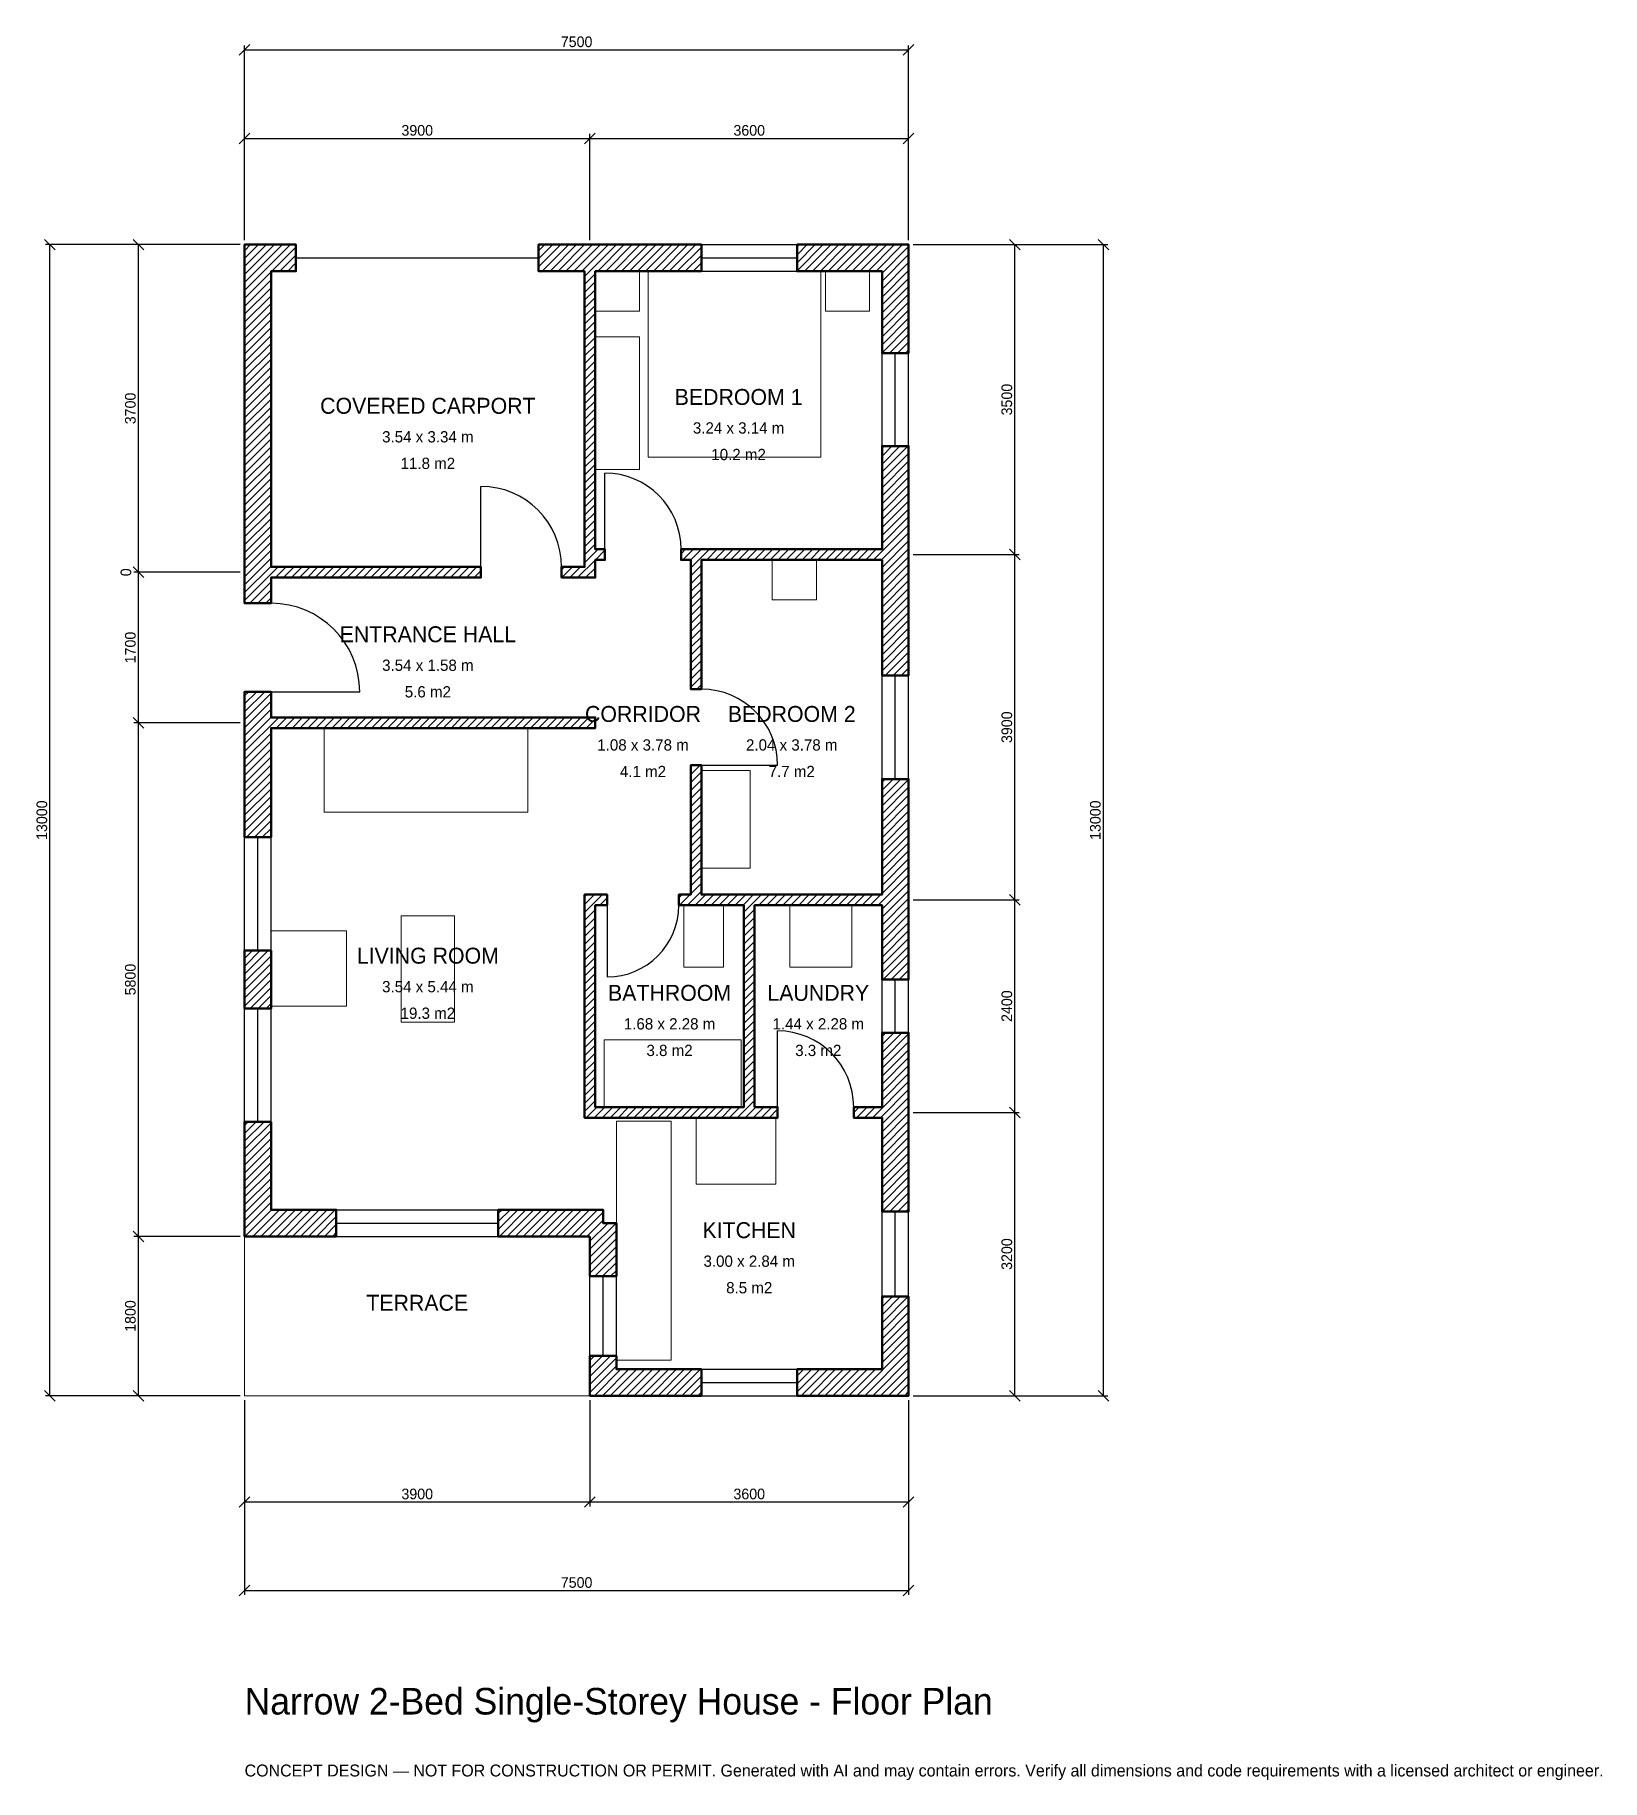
# Model space of a CAD drawing. Header units: millimetres. Extents: x -2369 to 15333, y -4341 to 15369.
import ezdxf
from ezdxf.enums import TextEntityAlignment as Align

# ---------------------------------------------------------------- set-up
doc = ezdxf.new("R2010")
doc.units = ezdxf.units.MM
doc.linetypes.add('DASHED', pattern=[1.524, 1.27, -0.254])
for name, color, linetype, lineweight in [('A-ANNO-DIMS', 1, 'Continuous', 13), ('A-ANNO-TEXT', 7, 'Continuous', 18), ('A-AREA-IDEN', 7, 'Continuous', 18), ('A-DOOR', 2, 'Continuous', 25), ('A-FLOR-FIXT', 9, 'Continuous', 13), ('A-FURN', 9, 'Continuous', 13), ('A-GLAZ', 4, 'Continuous', 25), ('A-SITE-PAVE', 8, 'Continuous', 13), ('A-WALL', 7, 'Continuous', 50), ('A-WALL-PATT', 8, 'Continuous', 13)]:
    doc.layers.add(name, color=color, linetype=linetype, lineweight=lineweight)
doc.dimstyles.new('PLAN', dxfattribs={"dimtxt": 120, "dimasz": 80, "dimexe": 50, "dimexo": 50, "dimgap": 30, "dimtad": 1, "dimdec": 0, "dimtsz": 60, "dimcen": 2.5, "dimclrd": 1, "dimclre": 1, "dimazin": 3, "dimtfac": 1, "dimtmove": 0, "dimatfit": 3})

msp = doc.modelspace()

# ---------------------------------------------------------------- hatches: boundary and pattern name
at = {"layer": 'A-WALL-PATT'}
h = msp.add_hatch(dxfattribs=at)
h.set_pattern_fill('ANSI31', color=8, scale=20)
h.paths.add_polyline_path([(3899.999, 300), (3900, 300), (3900, 450), (4200, 450), (4200, 300), (5160, 300), (5160, 0), (4200, 0), (4200, -0.001), (3900, -0.001), (3900, 0), (3899.999, 0), (3899.999, 300)])
h.paths.add_polyline_path([(3900, 1800), (2865, 1800), (2865, 2100), (4050, 2100), (4050, 1950), (4200, 1950), (4200, 1350), (3900, 1350), (3900, 1800)])
h.paths.add_polyline_path([(300, 1800), (300, 1799.999), (0, 1799.999), (0, 1800), (-0.001, 1800), (-0.001, 2100), (0, 2100), (0, 3093.3333), (300, 3093.3333), (300, 2100), (1035, 2100), (1035, 1800), (300, 1800)])
h.paths.add_polyline_path([(0, 5026.6667), (300, 5026.6667), (300, 4373.3333), (0, 4373.3333), (0, 5026.6667)])
h.paths.add_polyline_path([(0, 7450), (0, 7540), (-0.001, 7540), (-0.001, 7660), (0, 7660), (0, 7750), (0, 7950), (300, 7950), (300, 7750), (300, 7660), (3960, 7660), (3960, 7540), (300, 7540), (300, 7450), (300, 6306.6667), (0, 6306.6667), (0, 7450)])
h.paths.add_polyline_path([(0, 9150), (0, 9240), (-0.001, 9240), (-0.001, 9360), (0, 9360), (0, 9450), (0, 12700), (-0.001, 12700), (-0.001, 13000), (0, 13000), (0, 13000.001), (300, 13000.001), (300, 13000), (580, 13000), (580, 12700), (300, 12700), (300, 9450), (300, 9360), (2670, 9360), (2670, 9240), (300, 9240), (300, 9150), (300, 8950), (0, 8950), (0, 9150)])
h.paths.add_polyline_path([(3750, 13000), (3840, 13000), (3840, 13000.001), (3960, 13000.001), (3960, 13000), (4050, 13000), (5160, 13000), (5160, 12700), (4050, 12700), (3960, 12700), (3960, 9560), (4070, 9560), (4070, 9440), (3960, 9440), (3960, 9360), (3960, 9240), (3960, 9240), (3580, 9240), (3580, 9360), (3840, 9360), (3840, 9440), (3840, 9560), (3840, 12700), (3750, 12700), (3320, 12700), (3320, 13000), (3750, 13000)])
h.paths.add_polyline_path([(7200, 13000), (7200, 13000.001), (7500, 13000.001), (7500, 13000), (7500.001, 13000), (7500.001, 12700), (7500, 12700), (7500, 11775), (7200, 11775), (7200, 12700), (6240, 12700), (6240, 13000), (7200, 13000)])
h.paths.add_polyline_path([(7500, 9650), (7500, 9560), (7500.001, 9560), (7500.001, 9440), (7500, 9440), (7500, 9350), (7500, 8135), (7200, 8135), (7200, 9350), (7200, 9440), (5160, 9440), (5160, 7980), (5040, 7980), (5040, 9440), (4930, 9440), (4930, 9560), (5040, 9560), (5160, 9560), (7200, 9560), (7200, 9650), (7200, 10725), (7500, 10725), (7500, 9650)])
h.paths.add_polyline_path([(7500, 5750), (7500, 5660), (7500.001, 5660), (7500.001, 5540), (7500, 5540), (7500, 5450), (7500, 4700), (7200, 4700), (7200, 5450), (7200, 5540), (5760, 5540), (5760, 3260), (6020, 3260), (6020, 3140), (5760, 3140), (5640, 3140), (3960, 3140), (3840, 3140), (3840, 3260), (3840, 5540), (3840, 5660), (3960, 5660), (4095, 5660), (4095, 5540), (3960, 5540), (3960, 3260), (5640, 3260), (5640, 5540), (5160, 5540), (5040, 5540), (4905, 5540), (4905, 5660), (5040, 5660), (5040, 7120), (5160, 7120), (5160, 5660), (5640, 5660), (5760, 5660), (7200, 5660), (7200, 5750), (7200, 6965), (7500, 6965), (7500, 5750)])
h.paths.add_polyline_path([(7500, 3350), (7500, 3260), (7500.001, 3260), (7500.001, 3140), (7500, 3140), (7500, 3050), (7500, 2080), (7200, 2080), (7200, 3050), (7200, 3140), (6880, 3140), (6880, 3260), (7200, 3260), (7200, 3350), (7200, 4100), (7500, 4100), (7500, 3350)])
h.paths.add_polyline_path([(7500, 300), (7500.001, 300), (7500.001, 0), (7500, 0), (7500, -0.001), (7200, -0.001), (7200, 0), (6240, 0), (6240, 300), (7200, 300), (7200, 1120), (7500, 1120), (7500, 300)])

# ---------------------------------------------------------------- linework, layer by layer
at = {"layer": 'A-DOOR', "linetype": 'DASHED'}
msp.add_line((580, 12850), (3320, 12850), dxfattribs=at)
at = {"layer": 'A-DOOR'}
for p, q in [((2670, 9360), (2670, 10270)), ((4070, 9560), (4070, 10420)), ((300, 7950), (1300, 7950)), ((5160, 7120), (6020, 7120)), ((4095, 5540), (4095, 4730)), ((6020, 3260), (6020, 4120))]:
    msp.add_line(p, q, dxfattribs=at)
for centre, radius, start, end in [((2670, 9360), 910, 0, 90), ((4070, 9560), 860, 0, 90), ((300, 7950), 1000, 0, 90), ((5160, 7120), 860, 0, 90), ((4095, 5540), 810, 270, 360), ((6020, 3260), 860, 0, 90)]:
    msp.add_arc(centre, radius, start, end, dxfattribs=at)
at = {"layer": 'A-FLOR-FIXT'}
for points in [[(4960, 4840), (5410, 4840), (5410, 5540), (4960, 5540)], [(4060, 3260), (5610, 3260), (5610, 4020), (4060, 4020)], [(4200, 400), (4820, 400), (4820, 3100), (4200, 3100)]]:
    msp.add_lwpolyline(points, close=True, dxfattribs=at)
at = {"layer": 'A-FURN'}
for points in [[(3960, 12250), (4460, 12250), (4460, 12700), (3960, 12700)], [(4560, 10600), (6510, 10600), (6510, 12700), (4560, 12700)], [(6560, 12250), (7060, 12250), (7060, 12700), (6560, 12700)], [(3960, 10460), (4460, 10460), (4460, 11960), (3960, 11960)], [(5960, 8990), (6460, 8990), (6460, 9440), (5960, 9440)], [(900, 6590), (3200, 6590), (3200, 7540), (900, 7540)], [(5160, 5960), (5710, 5960), (5710, 7060), (5160, 7060)], [(6160, 4840), (6860, 4840), (6860, 5540), (6160, 5540)], [(1770, 4220), (2370, 4220), (2370, 5420), (1770, 5420)], [(300, 4400), (1150, 4400), (1150, 5250), (300, 5250)], [(5100, 2390), (6000, 2390), (6000, 3140), (5100, 3140)]]:
    msp.add_lwpolyline(points, close=True, dxfattribs=at)
at = {"layer": 'A-GLAZ'}
for p, q in [((5160, 13000), (6240, 13000)), ((5160, 12850), (6240, 12850)), ((5160, 12700), (6240, 12700)), ((7200, 10725), (7200, 11775)), ((7350, 10725), (7350, 11775)), ((7500, 10725), (7500, 11775)), ((7200, 6965), (7200, 8135)), ((7350, 6965), (7350, 8135)), ((7500, 6965), (7500, 8135)), ((0, 5026.6667), (0, 6306.6667)), ((150, 5026.6667), (150, 6306.6667)), ((300, 5026.6667), (300, 6306.6667)), ((7200, 4100), (7200, 4700)), ((7350, 4100), (7350, 4700)), ((7500, 4100), (7500, 4700)), ((0, 3093.3333), (0, 4373.3333)), ((150, 3093.3333), (150, 4373.3333)), ((300, 3093.3333), (300, 4373.3333)), ((1035, 2100), (2865, 2100)), ((7200, 1120), (7200, 2080)), ((7350, 1120), (7350, 2080)), ((7500, 1120), (7500, 2080)), ((1035, 1950), (2865, 1950)), ((1035, 1800), (2865, 1800)), ((3900, 450), (3900, 1350)), ((4050, 450), (4050, 1350)), ((4200, 450), (4200, 1350)), ((5160, 300), (6240, 300)), ((5160, 150), (6240, 150)), ((5160, 0), (6240, 0))]:
    msp.add_line(p, q, dxfattribs=at)
at = {"layer": 'A-SITE-PAVE', "linetype": 'DASHED'}
msp.add_lwpolyline([(0, 0), (3900, 0), (3900, 1800), (0, 1800)], close=True, dxfattribs=at)
at = {"layer": 'A-WALL'}
for points in [[(0, 9150), (0, 9240), (-0.001, 9240), (-0.001, 9360), (0, 9360), (0, 9450), (0, 12700), (-0.001, 12700), (-0.001, 13000), (0, 13000), (0, 13000.001), (300, 13000.001), (300, 13000), (580, 13000), (580, 12700), (300, 12700), (300, 9450), (300, 9360), (2670, 9360), (2670, 9240), (300, 9240), (300, 9150), (300, 8950), (0, 8950), (0, 9150)], [(3750, 13000), (3840, 13000), (3840, 13000.001), (3960, 13000.001), (3960, 13000), (4050, 13000), (5160, 13000), (5160, 12700), (4050, 12700), (3960, 12700), (3960, 9560), (4070, 9560), (4070, 9440), (3960, 9440), (3960, 9360), (3960, 9240), (3960, 9240), (3580, 9240), (3580, 9360), (3840, 9360), (3840, 9440), (3840, 9560), (3840, 12700), (3750, 12700), (3320, 12700), (3320, 13000), (3750, 13000)], [(7200, 13000), (7200, 13000.001), (7500, 13000.001), (7500, 13000), (7500.001, 13000), (7500.001, 12700), (7500, 12700), (7500, 11775), (7200, 11775), (7200, 12700), (6240, 12700), (6240, 13000), (7200, 13000)], [(7500, 9650), (7500, 9560), (7500.001, 9560), (7500.001, 9440), (7500, 9440), (7500, 9350), (7500, 8135), (7200, 8135), (7200, 9350), (7200, 9440), (5160, 9440), (5160, 7980), (5040, 7980), (5040, 9440), (4930, 9440), (4930, 9560), (5040, 9560), (5160, 9560), (7200, 9560), (7200, 9650), (7200, 10725), (7500, 10725), (7500, 9650)], [(0, 7450), (0, 7540), (-0.001, 7540), (-0.001, 7660), (0, 7660), (0, 7750), (0, 7950), (300, 7950), (300, 7750), (300, 7660), (3960, 7660), (3960, 7540), (300, 7540), (300, 7450), (300, 6306.6667), (0, 6306.6667), (0, 7450)], [(7500, 5750), (7500, 5660), (7500.001, 5660), (7500.001, 5540), (7500, 5540), (7500, 5450), (7500, 4700), (7200, 4700), (7200, 5450), (7200, 5540), (5760, 5540), (5760, 3260), (6020, 3260), (6020, 3140), (5760, 3140), (5640, 3140), (3960, 3140), (3840, 3140), (3840, 3260), (3840, 5540), (3840, 5660), (3960, 5660), (4095, 5660), (4095, 5540), (3960, 5540), (3960, 3260), (5640, 3260), (5640, 5540), (5160, 5540), (5040, 5540), (4905, 5540), (4905, 5660), (5040, 5660), (5040, 7120), (5160, 7120), (5160, 5660), (5640, 5660), (5760, 5660), (7200, 5660), (7200, 5750), (7200, 6965), (7500, 6965), (7500, 5750)], [(0, 5026.6667), (300, 5026.6667), (300, 4373.3333), (0, 4373.3333), (0, 5026.6667)], [(7500, 3350), (7500, 3260), (7500.001, 3260), (7500.001, 3140), (7500, 3140), (7500, 3050), (7500, 2080), (7200, 2080), (7200, 3050), (7200, 3140), (6880, 3140), (6880, 3260), (7200, 3260), (7200, 3350), (7200, 4100), (7500, 4100), (7500, 3350)], [(300, 1800), (300, 1799.999), (0, 1799.999), (0, 1800), (-0.001, 1800), (-0.001, 2100), (0, 2100), (0, 3093.3333), (300, 3093.3333), (300, 2100), (1035, 2100), (1035, 1800), (300, 1800)], [(3900, 1800), (2865, 1800), (2865, 2100), (4050, 2100), (4050, 1950), (4200, 1950), (4200, 1350), (3900, 1350), (3900, 1800)], [(7500, 300), (7500.001, 300), (7500.001, 0), (7500, 0), (7500, -0.001), (7200, -0.001), (7200, 0), (6240, 0), (6240, 300), (7200, 300), (7200, 1120), (7500, 1120), (7500, 300)], [(3899.999, 300), (3900, 300), (3900, 450), (4200, 450), (4200, 300), (5160, 300), (5160, 0), (4200, 0), (4200, -0.001), (3900, -0.001), (3900, 0), (3899.999, 0), (3899.999, 300)]]:
    msp.add_lwpolyline(points, close=True, dxfattribs=at)

# ---------------------------------------------------------------- texts
at = {"layer": 'A-ANNO-TEXT'}
for s, height, p in [('Narrow 2-Bed Single-Storey House - Floor Plan', 300, (0, -3600)), ('CONCEPT DESIGN — NOT FOR CONSTRUCTION OR PERMIT. Generated with AI and may contain errors. Verify all dimensions and code requirements with a licensed architect or engineer.', 135, (0, -4300))]:
    msp.add_text(s, height=height, dxfattribs=at).set_placement(p)
at = {"layer": 'A-AREA-IDEN'}
for s, height, p in [('COVERED CARPORT', 180, (2070, 11180)), ('BEDROOM 1', 180, (5580, 11280)), ('3.54 x 3.34 m', 127.5, (2070, 10830)), ('3.24 x 3.14 m', 127.5, (5580, 10930)), ('10.2 m2', 127.5, (5580, 10630)), ('11.8 m2', 127.5, (2070, 10530)), ('ENTRANCE HALL', 180, (2070, 8600)), ('3.54 x 1.58 m', 127.5, (2070, 8250)), ('5.6 m2', 127.5, (2070, 7950)), ('CORRIDOR', 180, (4500, 7700)), ('BEDROOM 2', 180, (6180, 7700)), ('1.08 x 3.78 m', 127.5, (4500, 7350)), ('2.04 x 3.78 m', 127.5, (6180, 7350)), ('4.1 m2', 127.5, (4500, 7050)), ('7.7 m2', 127.5, (6180, 7050)), ('LIVING ROOM', 180, (2070, 4970)), ('3.54 x 5.44 m', 127.5, (2070, 4620)), ('BATHROOM', 180, (4800, 4550)), ('LAUNDRY', 180, (6480, 4550)), ('19.3 m2', 127.5, (2070, 4320)), ('1.68 x 2.28 m', 127.5, (4800, 4200)), ('1.44 x 2.28 m', 127.5, (6480, 4200)), ('3.8 m2', 127.5, (4800, 3900)), ('3.3 m2', 127.5, (6480, 3900)), ('KITCHEN', 180, (5700, 1870)), ('3.00 x 2.84 m', 127.5, (5700, 1520)), ('8.5 m2', 127.5, (5700, 1220)), ('TERRACE', 180, (1950, 1050))]:
    msp.add_text(s, height=height, dxfattribs=at).set_placement(p, align=Align.MIDDLE_CENTER)

# ---------------------------------------------------------------- dimensions: what is measured, and where the dimension line sits
at = {"layer": 'A-ANNO-DIMS'}
for base, p1, p2, text in [((0, 15200), (0, 13000), (7500, 13000), '7500'), ((0, 14200), (0, 13000), (3900, 13000), '3900'), ((3900, 14200), (3900, 13000), (7500, 13000), '3600'), ((0, -1200), (0, 0), (3900, 0), '3900'), ((0, -2200), (0, 0), (7500, 0), '7500'), ((3900, -1200), (3900, 0), (7500, 0), '3600')]:
    msp.add_linear_dim(base=base, p1=p1, p2=p2, text=text, dimstyle='PLAN', dxfattribs=at).render()
for base, p1, p2, text in [((-2200, 0), (0, 0), (0, 13000), '13000'), ((-1200, 9300), (0, 9300), (0, 13000), '3700'), ((8700, 9500), (7500, 9500), (7500, 13000), '3500'), ((9700, 0), (7500, 0), (7500, 13000), '13000'), ((8700, 5600), (7500, 5600), (7500, 9500), '3900'), ((-1200, 9300), (0, 9300), (0, 9300), '0'), ((-1200, 7600), (0, 7600), (0, 9300), '1700'), ((-1200, 1800), (0, 1800), (0, 7600), '5800'), ((8700, 3200), (7500, 3200), (7500, 5600), '2400'), ((8700, 0), (7500, 0), (7500, 3200), '3200'), ((-1200, 0), (0, 0), (0, 1800), '1800')]:
    msp.add_linear_dim(base=base, p1=p1, p2=p2, angle=90, text=text, dimstyle='PLAN', dxfattribs=at).render()

doc.saveas('drawing.dxf')
